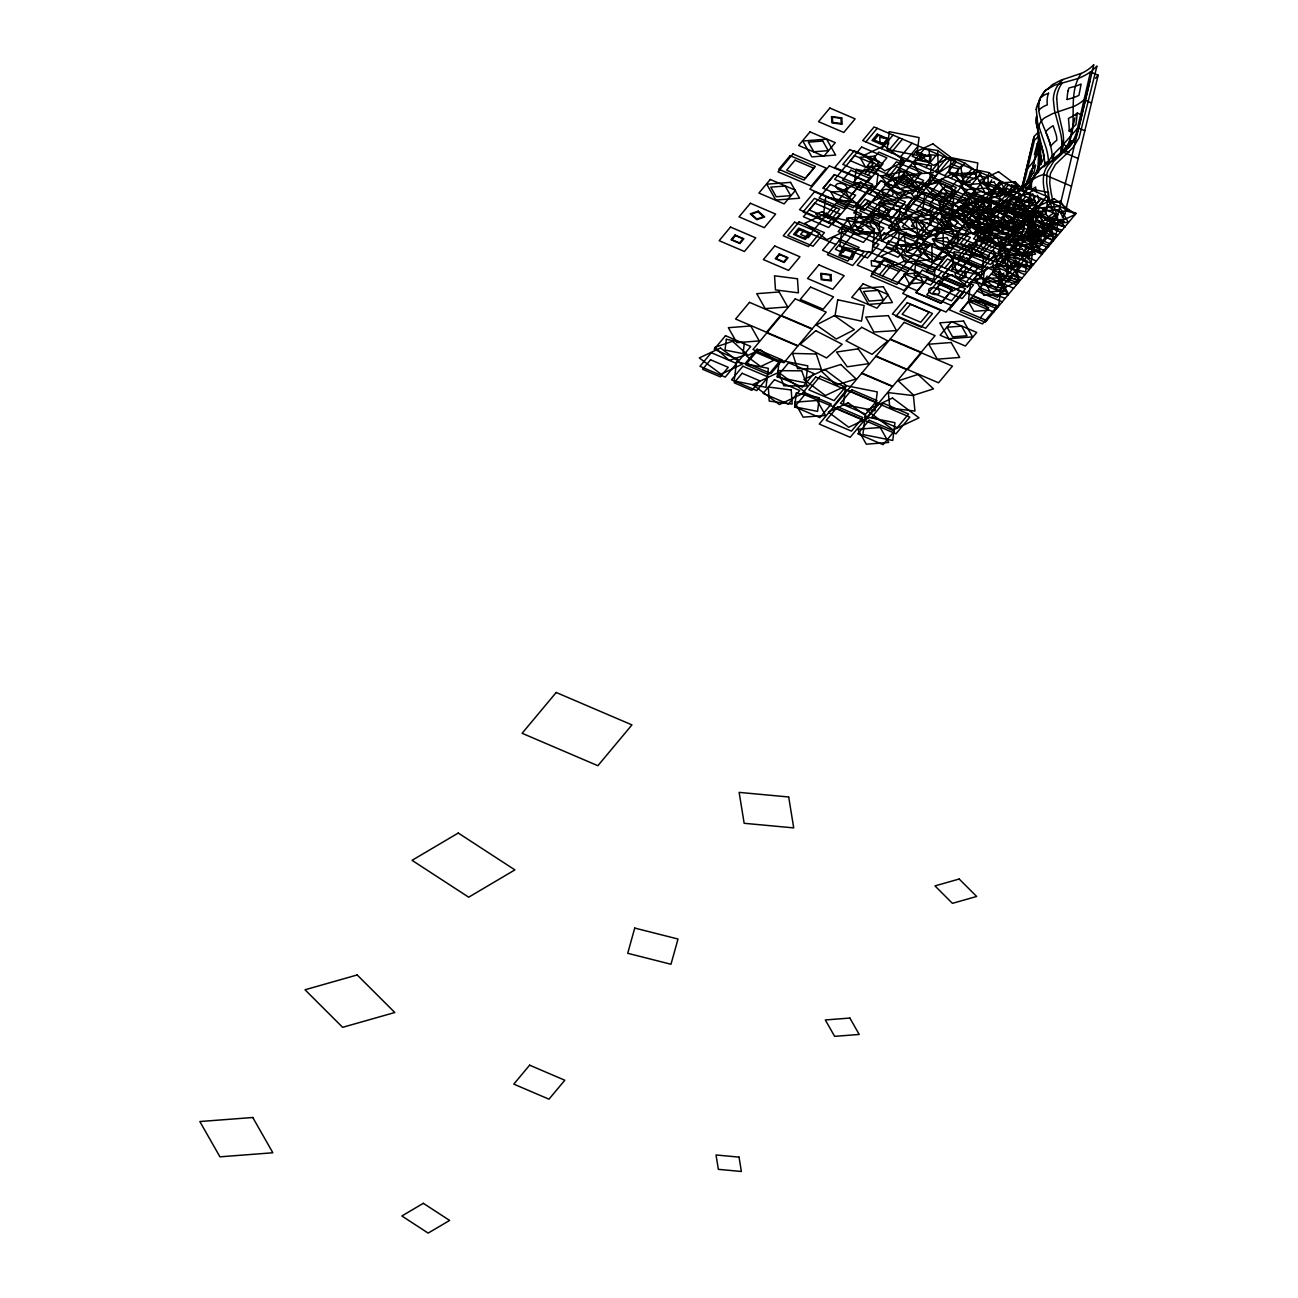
<?xml version="1.0" encoding="UTF-8"?>
<svg xmlns="http://www.w3.org/2000/svg" width="1298" height="1298" viewBox="0 0 1298 1298"><rect width="100%" height="100%" fill="white"/><g stroke="black" fill="none" stroke-linecap="round" stroke-linejoin="round"><path stroke-width="1.5" d="M1027.773 230.947L1027.756 233.234L1027.773 230.379M1057.74 156.279A63.667 49.519 39.9 0 0 1069.357 141.79A78.448 61.022 39.9 0 0 1072.992 122.693C1073.641 106.095 1071.223 87.923 1081.185 73.353L1060.904 80.216L1052.743 84.435A35.289 20.703 13.5 0 0 1049.514 87.501A44.31 34.462 39.9 0 0 1042.894 93.472C1031.066 110.427 1047.064 128.973 1050.65 146.155A89.562 52.52 13.5 0 1 1056.88 140.168L1056.54 136.371A86.203 67.058 39.9 0 0 1055.404 132.445L1053.132 125.744A53.396 31.314 13.5 0 0 1045.669 131.779L1048.346 138.643A93.407 72.672 39.9 0 1 1049.676 142.666M1039.341 140.719A105.625 82.163 39.9 0 0 1038.871 149.676L1038.011 166.533M990.763 233.689C987.648 237.648 994.171 245.825 992.256 242.174L980.801 255.722M1032.072 230.427L1031.147 246.669L998.162 286.225L998.73 280.66A64.283 50.005 39.9 0 0 998.616 271.477M990.877 207.047L991.169 196.582M1014.565 241.444L1014.874 230.963M1072.245 132.315L1069.163 131.001L1069.163 127.934A89.221 69.394 39.9 0 0 1069.081 125.598L1068.465 118.443L1072.391 116.398A62.418 36.604 13.5 0 0 1074.858 114.857L1077.324 113.023L1080.488 114.37M1056.75 98.616L1057.594 109.259L1062.591 130.903A58.524 45.527 39.9 0 1 1063.322 144.597A48.497 37.723 39.9 0 1 1062.186 150.243M1014.273 204.159L1014.225 205.409L1017.973 200.557M932.207 179.984L927.113 186.588L927.178 184.933M982.846 242.093L980.152 246.214L980.217 244.543M962.094 206.333L960.406 205.928L987.405 217.009L998.762 203.397L973.516 192.591M979.049 216.149L979.26 215.273M1039.244 139.519L1039.13 164.7M1001.878 282.023L1001.326 287.572L1034.733 247.35A69.914 41.001 13.5 0 0 1035.95 245.208C1040.023 233.316 1044.663 220.352 1056.864 214.413M1015.75 260.265L1015.198 265.814L1016.448 260.622M1032.575 216.863L1032.364 220.222L1032.494 217.967A88.735 52.034 13.5 0 0 1031.959 213.618M1027.951 210.941L1027.902 211.493A141.531 110.103 39.9 0 0 1027.643 219.411L1027.643 221.715M1031.131 230.054L1030.417 237.031M1028 210.39L1027.902 211.493A46.728 27.404 13.5 0 1 1021.591 213.553L1014.809 215.111A48.042 37.366 39.9 0 1 1015.507 206.236L1015.701 205.555M1077.324 113.023L1075.928 124.657L1069.163 131.001M1031.861 220.043L1032.332 215.646A123.342 95.938 39.9 0 1 1032.445 214.559M1036.275 109.486L1037.589 122.645L1045.782 146.771A63.813 49.649 39.9 0 1 1048.476 161.309M911.115 197.393L898.492 198.351L879.152 202.991L1030.661 267.826L1032.397 252.055L1017.535 252.834L1005.415 257.02L1004.847 247.415L984.647 239.351M934.787 207.112L931.201 211.396L929.66 224.603L931.201 224.57M987.843 266.739L984.257 271.022L982.7 284.23L987.21 276.052M1005.415 257.02L1005.885 252.996M1039.86 213.002L1039.487 216.214L1042.894 209.351M1018.979 230.509L993.716 219.703L1005.074 206.106L1030.32 216.912L1018.378 231.206L1016.772 243.424L1014.095 243.164M1033.5 231.596L1032.77 236.009M1029.395 192.461L1029.59 202.845L1030.044 193.905M993.051 217.383L993.716 214.219M1034.003 227.929L1034.733 224.213A127.415 99.119 39.9 0 1 1032.916 218.113L1031.423 212.077M955.555 190.806L952.359 197.393L952.894 194.148M962.402 181.817L963.716 183.797L979.163 175.879L980.055 170.687L988.833 172.569L1000.336 180.99L1006.128 192.575L1018.752 191.617M1006.128 192.575L988.979 194.603L987.94 177.777L988.833 172.569M984.906 232.147L971.991 233.348L965.972 223.434L963.522 209.124L968.47 203.38M1038.822 149.659L1037.994 133.159A66.815 39.167 13.5 0 1 1038.692 126.539M1062.251 217.107L1064.831 214.008L1098.157 75.203L1090.482 71.925L1076.35 133.223A67.22 52.293 39.9 0 1 1067.637 147.907A65.306 50.8 39.9 0 1 1066.745 148.637L1055.55 157.999A110.736 86.139 39.9 0 0 1051.477 161.617C1040.801 170.298 1042.472 185.03 1045.961 196.777M1040.493 211.022L1039.487 216.214L1038.27 206.317L1046.626 196.306L1050.828 202.618L1060.742 201.401L1066.226 211.006L1076.091 213.424L985.247 322.228L959.985 311.423L1050.828 202.618M1036.161 213.829L1029.979 221.244L1028.13 229.811L1036.307 227.134M1029.054 203.364L1029.898 200.103L1028.324 200.622A92.564 54.273 13.5 0 1 1024.122 201.774M1038.789 135.609A76.03 44.586 13.5 0 1 1034.49 140.249L1024.268 182.58A70.546 54.873 39.9 0 1 1021.688 189.135M1068.124 90.746L1068.871 88.004L1074.225 86.577A67.528 39.605 13.5 0 0 1079.044 84.889L1081.12 84.029L1078.963 95.338A64.705 37.934 13.5 0 1 1071.531 98.259L1067.086 99.492M1039.584 140.833L1037.767 148.378L1034.36 154.722L1037.232 143.705A62.921 36.896 13.5 0 0 1038.108 142.342L1039.017 140.719M1077.794 131.536A136.696 106.322 39.9 0 0 1079.725 124.316L1093.776 64.9M998.162 286.225L1000.661 275.809M1021.656 188.372L1034.149 136.306A108.902 63.862 13.5 0 0 1037.816 132.672M1033.906 137.345L1023.862 180.13A128.34 99.832 39.9 0 1 1022.175 186.295M1008.432 268.735L1006.68 276.02L1006.518 271.282M1029.184 182.32L1038.919 141.725L1030.677 176.074M1037.443 173.169L1041.694 155.468M990.196 210.763L992.532 225.122C1009.958 243.261 1049.465 241.542 1057.789 214.819L982.034 182.401C999.525 183.862 1052.483 212.612 1015.539 227.247L1013.219 212.904C944.782 201.709 990.017 253.516 1023.716 255.625L1025.972 246.247M1028.714 234.792L1029.72 230.638M1045.458 165.041L1046.204 161.925M1032.235 245.419L1033.987 238.134M1052.727 160.043L1054.219 153.797M1040.753 235.214L1041.742 231.06M1059.995 155.062L1063.5 140.476M1049.271 225.008L1050.52 219.816M1068.011 146.934L1075.004 117.793M1075.507 115.7L1075.766 114.662M1089.768 81.563L1057.789 214.819L1023.716 255.625M1096.924 66.247L1079.076 137.831L1072.862 147.794L1055.452 164.457L1050.796 172.796A31.671 24.646 39.9 0 0 1050.017 175.895L1049.774 183.781L1051.477 194.911M1033.63 172.731L1026.978 181.59L1026.231 184.576M1029.168 202.845L1029.703 200.784M1015.166 201.871L1014.225 205.409L1019.774 193.207M1015.701 199.843L1016.237 197.831M1011.418 203.251L1005.236 210.649L1002.867 219.005L1001.537 217.431M1010.753 203.088L1005.804 208.848L1002.867 219.005L1007.134 212.401M1025.631 186.62L1025.939 185.598M911.602 193.905L915.755 200.184L919 189.962L923.787 184.235M967.919 258.902L968.811 259.811L972.04 249.589L976.826 243.862M1048.541 93.164L1047.973 94.835A30.828 23.981 39.9 0 0 1047.697 95.857A34.965 27.193 39.9 0 0 1047.308 104.862A34.267 20.087 13.5 0 0 1038.611 110.379M947.199 209.14L941.018 210.99L944.766 200.963L949.714 195.219M1000.093 268.702L994.057 270.617L997.805 260.606L1002.591 254.879M947.962 223.207C956.269 196.469 995.793 194.749 1013.219 212.904M1012.732 194.96L1014.16 195.738M916.274 236.82L918.303 238.199L933.408 230.006L935.047 226.323M927.113 186.588L932.662 174.403M980.152 246.214L984.695 236.414M985.101 235.522L985.928 233.754M1010.298 202.877L1009.081 205.798A34.738 27.031 39.9 0 0 1008.757 206.82M987.259 189.378L991.704 179.887M1030.92 187.383L1031.375 186.441M1014.03 258.091L1018.573 248.648M996.166 208.329L1000.953 198.951M1004.798 239.059L1009.568 229.681M909.184 204.484L904.398 213.797L901.867 212.369M909.72 203.462L910.79 201.385M911.326 200.346L911.845 199.324M992.11 231.498L991.51 232.618L988.816 229.973M1023.359 231.385L1016.772 243.424L1015.653 240.893M934.154 216.442L929.66 224.603L927.275 222.656M935.842 213.391L936.41 212.369M1031.991 245.322L1036.664 233.478A134.457 104.586 39.9 0 1 1031.391 213.975L1030.807 211.428M993.976 191.633L999.671 182.58M1006.096 255.382L1011.888 246.36M983.154 241.639L983.754 240.714M1048.589 88.816L1049.514 87.501M1011.921 277.383L1008.043 282.023L999.914 278.535L1003.841 273.018M1002.705 263.056L1007.946 256.923M1045.296 165.609L1051.964 156.328A139.194 81.612 13.5 0 1 1056.118 151.606L1061.829 145.976M995.858 226.404L991.51 232.618L985.101 218.421L978.189 209.481M997.61 223.921L1002.316 218.08M939.687 171.255L938.47 172.991L935.842 170.492M946.972 249.962L951.531 257.978L957.453 273.424L1028.032 188.34L1046.626 196.306M1027.643 247.285L1025.647 249.897A139.113 81.579 13.5 0 1 1021.948 253.97L1019.547 256.355M1070.882 140.865A64.3 50.022 39.9 0 1 1064.084 150.195L1058.876 156.344A59.027 45.917 39.9 0 0 1065.301 147.712L1070.882 140.865L1075.49 142.845M915.755 200.184L919.341 195.544M919.665 195.106L920.963 193.418L939.574 201.385L941.018 210.99M968.811 259.811L974.019 253.045L992.613 261.012L994.057 270.617M1018.297 200.119L1028.032 188.34M972.997 213.164L966.264 221.796L963.457 220.027M911.585 204.743L904.398 213.797L906.539 213.537M912.088 204.094L916.193 199.146M957.453 273.424L964.625 264.354M965.128 263.705L969.233 258.773M1026.978 181.59L1027.805 179.465A73.564 57.226 39.9 0 0 1029.671 173.948L1030.352 171.368L1035.544 164.943A63.18 49.146 39.9 0 1 1033.695 172.764M823.338 188.145L834.468 174.824M846.004 165.722L834.646 179.319L970.369 237.404L959.011 251.017L933.765 240.211L987.697 175.587M865.863 141.92L877.221 128.324M846.28 165.657L854.652 155.63L873.246 163.597L864.89 173.624M804.014 230.379L800.606 234.451L808.183 237.696L811.591 233.624L798.822 228.075L793.549 234.403L805.279 239.432L810.569 233.105M822.04 220.076L810.682 233.689L835.928 244.495M824.879 216.685L836.236 203.088L861.483 213.894L827.41 254.7L852.672 265.506L864.03 251.893L838.768 241.087M850.417 186.085L839.076 199.681L864.322 210.487L904.073 162.883L878.811 152.077L867.453 165.673L892.716 176.479M853.257 182.677L864.614 169.081L889.876 179.887M881.65 148.67L893.008 135.073M827.897 217.918L836.269 207.891L817.659 199.941L809.303 209.952L850.125 227.491M848.081 198.74L859.211 185.403M828.351 222.785L839.709 209.189L814.446 198.383L803.089 211.98L878.86 244.397L867.502 257.994L842.24 247.188L853.597 233.591M859.584 185.387L848.227 198.983L822.964 188.178L834.322 174.565L910.076 206.999M868.086 175.181L879.444 161.569L854.198 150.763L842.84 164.375L871.25 176.528L859.893 190.125M887.962 151.379L899.319 137.766M891.126 152.726L902.483 139.129M869.368 194.181L880.725 180.584L912.283 194.083L923.641 180.487L898.394 169.681M900.585 156.782L911.942 143.169M869.725 194.148L880.855 180.828L905.598 191.423L894.484 204.743M868.313 200.849L859.957 210.86L878.551 218.827L886.923 208.8M906.913 159.476L918.254 145.879M993.538 271.104L1007.946 295.035L856.437 230.184L924.582 148.572L937.627 150.471L949.828 159.378L956.009 159.346L964.901 163.142L975.074 170.184L980.055 170.687M905.177 176.268L900.39 181.996L890.509 189.378L1042.018 254.23L1033.581 240.308M856.437 230.184L871.25 220.887L873.522 218.161M915.382 174.711L907.026 184.722L888.416 176.771L896.788 166.744L918.059 175.96M894.614 204.987L905.972 191.39M910.223 186.279L921.58 172.683L896.334 161.877L884.976 175.473L919 189.962M925.847 167.588L937.205 153.975M898.768 228.967L896.496 231.693L881.699 240.99L878.827 224.132L881.099 221.406M872.532 241.704L883.889 228.091L858.643 217.285M903.765 204.289L892.407 217.886L867.161 207.08M932.159 170.281L943.516 156.685M924.306 184.43L918.124 191.828L942.867 202.423L949.049 195.025M904.089 209.043L915.447 195.446L1010.136 235.96L998.779 249.573M935.306 171.628L946.664 158.032M938.535 172.391L932.548 179.546L951.158 187.512L952.359 197.393M881.699 240.99L949.828 159.378M889.665 225.106L893.04 227.393L909.217 215.387M937.627 150.471L938.47 172.991L952.018 164.132L956.009 159.346M888.01 243.7L899.368 230.103M913.549 213.099L902.191 226.696L927.453 237.502M944.782 175.684L956.139 162.088M891.483 249.8L902.84 236.204L928.086 247.009M922.7 212.401L911.358 225.998L936.604 236.804M931.218 202.196L942.575 188.583L967.837 199.405M951.093 178.394L962.451 164.781M940.855 253.694L932.191 262.618L931.834 245.273L923.284 244.17L906.945 251.796L904.073 234.938L906.345 232.212M922.359 238.816L918.303 238.199L916.112 221.585L918.108 219.2M967.919 182.71L963.716 183.797L960.909 167.929L964.901 163.142M951.158 187.512L957.129 180.357M879.492 274.559L887.864 264.532L906.458 272.499L898.102 282.51M882.494 275.955L893.851 262.358L868.605 251.552L857.248 265.149L917.215 290.817M929.336 219.849L940.693 206.252M960.569 182.434L971.926 168.837M906.945 251.796L975.074 170.184M891.969 280.011L953.008 206.901L927.745 196.095L916.388 209.692L1036.339 261.028M970.028 186.49L981.385 172.894M930.926 243.602L896.853 284.408L871.607 273.602L882.965 260.006L908.211 270.811M932.191 262.618L1000.336 180.99M941.293 247.318L943.549 249.005L953.446 241.623L958.216 235.895M995.29 197.296L1006.648 183.699M975.788 221.082L986.902 207.745M1095.561 78.302L1098.157 75.203M938.454 269.724L947.41 259L967.318 267.518L958.362 278.243M969.46 232.585L960.504 243.31L980.412 251.828L989.368 241.103M941.975 271.412L930.634 285.008L905.371 274.202M944.814 268.021L956.172 254.408M973.208 234.013L984.565 220.4L959.319 209.595M1001.602 200.006L1012.959 186.393M984.89 225.154L973.532 238.767L1001.942 250.92L990.585 264.516L965.323 253.71L976.68 240.114M1004.749 201.352L1016.107 187.756M1000.644 206.69L989.514 220.027L1014.257 230.622M948.303 274.121L936.945 287.718L962.191 298.524L973.549 284.927L885.171 247.107L873.814 260.703L899.06 271.509M951.142 270.714L962.483 257.118M979.519 236.707L990.877 223.11L1016.139 233.916L1004.782 247.512M1007.913 202.699L1019.271 189.102M1008.189 202.634L1016.561 192.623M971.164 251.455L977.345 244.056M1063.825 149.935L1066.096 147.226M1017.324 206.544L1025.696 196.533M1000.531 231.661L1011.661 218.34M960.926 279.524L972.283 265.912M1000.661 231.904L1012.018 218.307L986.772 207.502M1020.536 208.102L1031.894 194.505M1030.012 212.158L1041.369 198.562M976.388 281.52L987.746 267.923M1033.159 213.505L1044.517 199.908M1002.105 254.635L995.923 262.05L955.539 244.916M1036.648 214.073L1031.878 219.8L1028.13 229.811L1027.335 220.482L1007.426 211.963M961.737 309.751L970.109 299.724L988.703 307.691L980.347 317.702M1015.782 272.742L1022.24 265.019L1014.127 261.547A65.046 50.606 39.9 0 0 1014.127 260.006M1027.399 258.837L1035.139 249.557M1040.298 243.375L1045.474 237.193M1057.075 223.288L1050.634 231.012L1043.56 227.994M1006.437 269.789L1015.474 260.249M1005.804 208.848L987.048 200.687L988.021 201.628L986.512 201.531L991.996 194.927M997.984 206.869L1000.872 203.948M1031.229 183.115L1025.534 189.102L1029.979 187.577M1031.115 180.795L1021.753 189.411M1000.028 194.1L1007.783 185.89M1068.952 147.274L1053.716 161.423L1047.632 171.45A31.671 24.646 39.9 0 0 1046.869 174.549L1046.626 182.434L1048.33 193.564A134.116 104.327 39.9 0 0 1053.554 213.083M998.048 252.088L1005.869 243.894M942.591 251.926L943.468 251.033M1062.348 145.49L1078.038 127.821L1084.82 130.725M1019.563 189.865L1018.346 191.082A61.428 36.02 13.5 0 0 1016.902 192.769M1028.016 182.126L1034.49 176.398M1019.141 191.747L1020.001 190.952M1000.352 204.435L1004.944 200.655M1045.831 90.179L1054.641 85.214L1077.518 78.659A74.164 43.483 13.5 0 0 1090.417 71.877M1016.431 192.883L1019.157 190.611L1016.269 192.883M987.048 200.687L977.621 208.199L959.968 185.679M1016.772 270.179L1019.303 281.423L867.794 216.588L882.186 205.522L885.496 204.386M1000.661 210.276L1010.282 203.007M995.469 235.003L1005.074 227.75M1056.848 157.074L1053.879 159.248M1019.547 189.67L1015.507 192.526M1005.512 196.939L1015.442 189.849M990.439 248.113L1000.417 241.055M1021.299 246.782L1019.757 247.853L1019.595 244.722A74.96 58.313 39.9 0 0 1019.482 243.521M1047.616 163.467C1037.897 168.983 1028.454 179.189 1032.251 191.26M1051.818 160.66L1048.67 162.769M1001.066 188.924L1000.287 189.021M979.617 216.506L980.931 216.474M991.494 193.11L988.979 194.603L981.823 191.487L967.237 194.392M1050.828 229.373L1053.376 240.617L901.867 175.782L904.446 174.354M958.362 233.51L954.906 235.409L951.986 232.926M1025.923 221.439C1029.379 223.759 1020.634 221.731 1027.643 220.563A27.485 16.111 13.5 0 0 1032.299 215.63A37.366 21.904 13.5 0 0 1032.543 215.29M1010.363 200.103L1022.451 194.44M937.983 155.728L929.417 154.608L913.224 162.185L919.016 173.754L933.457 172.65M983.478 243.537L995.598 237.907M1073.186 106.663L1052.905 113.526L1044.744 117.761A35.289 20.703 13.5 0 0 1041.515 120.811A43.483 25.506 13.5 0 0 1038.757 126.555M1012.911 194.797L1013.787 194.797M1006.599 227.702L1017.957 224.213M882.186 205.522L887.589 210.39L894.225 208.134M1004.263 212.888L1017.794 208.426M987.94 229.584L1001.488 225.122M1014.306 203.526L1028.438 199.632M977.524 238.361L991.672 234.484M890.509 189.378L892.862 188.778M969.119 182.401L970.32 182.077M1020.861 195.722L1027.659 193.937A62.531 36.669 13.5 0 0 1030.028 193.175M1000.109 187.95L1000.547 187.95M979.86 215.29L980.25 215.273M985.799 206.642L977.621 208.199L974.895 203.624M985.101 218.421L998.324 216.182M1017.308 207.161L1033.078 205.246M972.916 232.764L988.687 230.866M971.991 233.348L954.906 235.409L940.45 211.558M901.867 175.782L919.016 173.754M952.018 248.129L943.549 249.005L943.094 233.007L933.408 230.006M1027.578 230.606L1031.634 237.096L1037.053 236.561M965.972 223.434L971.504 222.915M913.549 164.132L918.952 163.726M1000.661 182.953L1015.085 181.85L1025.582 191.796M1049.92 202.212L1060.742 201.401M1062.608 211.282L1066.226 211.006M951.531 257.978L964.154 257.004M991.721 267.891L995.323 267.615M997.189 277.512L1000.807 277.237M944.052 218.096L956.934 217.204M1019.173 210.811L1036.08 211.185M969.93 226.858L986.837 227.215M879.152 202.991L883.386 203.105M867.794 216.588L870.374 216.669M894.76 227.442L893.04 227.393L887.589 210.39M992.532 225.122L1015.539 227.247M968.957 220.887L986.253 223.743M1019.741 214.3L1037.037 217.188M979.163 175.879L987.94 177.777M1047.616 216.377L1064.311 221.715M941.423 216.295L958.119 221.65M970.385 215.16L987.015 220.628M1018.962 217.35L1035.528 222.98M1045.571 220.108L1061.878 226.16M943.873 211.866L960.179 217.902M1091.488 102.964L1084.057 99.784A70.79 41.504 13.5 0 1 1073.251 106.728M1063.273 144.581L1066.94 146.155M1064.084 150.211L1069.146 152.369M1078.151 158.486L1062.997 151.996A63.537 37.253 13.5 0 0 1053.019 160.011M1037.232 143.705L1040.428 145.068M1043.722 174.37L1071.483 186.247M1076.091 213.424L874.073 126.961L862.716 140.573L1064.733 227.02L1062.527 223.548M952.018 164.132L960.909 167.929M1064.831 214.008L1048.865 207.193A126.003 98.015 39.9 0 1 1048.054 204.581M1018.135 198.075L1039.341 207.161M910.385 165.576L935.631 176.382M1036.648 219.605L1061.894 230.411M965.777 191.601L991.023 202.407L948.449 253.402L923.186 242.596M1035.22 221.309L1060.466 232.115M1005.236 210.649L1029.979 221.244M932.791 180.016L952.229 188.34M1030.969 226.42L1056.215 237.226M1029.72 228.318L1048.33 236.268M899.027 179.189L924.273 189.995M955.847 203.494L930.585 192.688L941.942 179.092L967.188 189.897L954.419 205.198L979.665 216.003M1025.29 233.218L1050.536 244.024M998.47 222.688L1018.378 231.206M1023.862 234.922L1049.125 245.728M896.188 182.58L921.434 193.386M1022.451 236.609L1047.697 247.415M1019.611 240.016L1044.858 250.822M1029.2 244.916L1034.62 247.237M912.608 203.445L931.201 211.396M1008.254 253.613L1033.5 264.419M934.544 229L959.806 239.806M1003.987 258.724L1029.249 269.53M907.221 217.788L916.112 221.585M953.446 241.623L972.04 249.589M997.805 260.606L1008.968 265.392M999.736 263.818L1024.982 274.624M870.634 213.18L895.88 224.002M996.896 267.226L1022.143 278.032M992.629 272.32L1017.892 283.126M871.25 220.887L878.827 224.132M896.496 231.693L904.073 234.938M984.257 271.022L947.021 255.106L932.824 272.109L907.578 261.304M991.218 274.024L1016.464 284.83M918.935 247.707L944.181 258.513M988.378 277.415L1013.624 288.221M923.835 252.234L942.445 260.2L934.073 270.211L915.463 262.261M979.86 287.621L1005.106 298.426M977.021 291.028L1002.267 301.834M903.327 266.414L928.573 277.22L915.804 292.521L941.05 303.326L952.408 289.714L927.145 278.908M972.77 296.122L998.016 306.928M971.342 297.826L996.604 308.632M968.503 301.233L993.765 312.039M961.412 309.719L986.658 320.541M966.069 201.093L947.313 192.931L938.665 203.007L957.421 211.168L970.515 195.949L989.271 204.094L980.607 214.17L961.85 206.009M944.766 200.963L963.522 209.124M1043.04 223.386L1058.487 230.525M947.264 207.485L962.694 214.624M896.772 209.546L898.687 210.601M899.319 210.957L901.218 212.028M974.684 210.146L989.076 218.226M1016.772 219.751L1031.05 227.896M1039.747 226.193L1053.879 234.451M951.856 203.575L966.004 211.817M961.591 218.859L962.516 219.443M1014.501 278.291L1015.458 278.924M1016.902 279.865L1019.303 281.423M914.246 235.441L915.593 236.366M1049.741 238.134L1050.65 238.751M1051.558 239.367L1053.376 240.617M1035.788 228.513L1048.135 237.794M957.6 200.217L969.947 209.497M1032.835 246.734L1033.76 247.48M1038.351 251.228L1042.018 254.23M1013.3 221.455L1024.073 231.352M981.677 206.658L992.451 216.555M1031.164 230.184L1041.126 240.325M964.609 197.685L974.571 207.826M966.669 257.604L967.74 258.708M1054.219 214.916L1064.733 227.02M1025.972 231.206L1033.094 241.899M972.64 196.128L979.779 206.82M1029.557 266.09L1030.661 267.826M1031.634 237.096L1032.932 239.238M1015.085 181.85L1016.918 185.062M893.933 190.335L898.492 198.351M1014.16 246.296L1017.535 252.834M1042.716 222.218L1040.233 216.798M1000.239 245.744L995.517 233.364M1005.35 247.318L1003.532 242.499A52.488 30.779 13.5 0 0 1000.044 245.922M999.606 254.083L999.849 254.765A84.532 65.744 39.9 0 1 1001.18 258.773M1020.455 231.466L1024.154 242.32M981.596 195.69L985.296 206.544M994.414 251.325L997.789 261.969M993.505 250.936L997.578 265.311M1032.835 205.765L1032.591 204.889M1032.462 204.451L1031.293 200.103A75.592 58.799 39.9 0 1 1029.947 193.824A31.833 18.659 13.5 0 1 1035.561 186.977A75.479 58.702 39.9 0 0 1036.761 192.639M1001.618 260.298L1002.251 262.861M1037.443 195.219L1038.984 200.703A41.358 24.256 13.5 0 0 1034.328 205.636M1010.169 229.227L1008.238 220.368M1006.242 226.42L1004.814 218.908M1037.686 129.622L1036.94 126.458A110.833 64.997 13.5 0 1 1036.372 123.278L1036.307 119.87A37.707 29.335 39.9 0 1 1036.583 116.528M1032.786 193.791L1035.366 203.056A162.282 126.247 39.9 0 0 1036.21 205.782M1038.14 131.536L1038.578 133.451A60.032 46.696 39.9 0 1 1038.66 131.763M1014.598 244.916L1014.874 246.166M1040.509 154.949A65.03 50.573 39.9 0 1 1040.85 161.974L1040.558 164.911L1044.209 157.236L1036.372 123.342A40.384 31.412 39.9 0 1 1036.664 115.96M1044.079 156.425L1043.624 153.927A86.495 67.285 39.9 0 0 1042.748 150.114L1040.931 143.575L1040.542 154.949M991.396 241.996L990.293 233.478M1031.796 219.93L1030.904 212.061A82.877 64.462 39.9 0 1 1030.807 210.876M929.076 149.351L929.417 154.608M922.927 238.913L923.284 244.17M1029.411 189.2L1030.044 184.446A29.4 17.231 13.5 0 1 1032.007 180.893M1056.718 214.43A134.116 104.327 39.9 0 1 1051.591 194.927M1001.975 279.768A64.283 50.005 39.9 0 1 1001.829 282.007M1096.794 66.198A74.554 43.71 13.5 0 1 1092.056 70.303M1027.886 168.059A111.871 65.598 13.5 0 0 1034.636 159.411A87.696 51.417 13.5 0 0 1038.968 149.692M1038.108 166.566A44.862 34.9 39.9 0 1 1032.867 177.712A62.288 48.448 39.9 0 1 1030.093 181.12L1021.007 189.102A60.649 47.182 39.9 0 0 1030.855 176.187M1021.932 188.924A117.712 69.021 13.5 0 1 1027.935 182.093M1000.774 203.883A49.989 29.319 13.5 0 1 1006.469 200.492M997.87 207.193A37.285 21.871 13.5 0 1 999.995 204.305M991.704 217.399A26.641 20.719 39.9 0 1 992.143 216.247M991.996 216.247A5.646 3.31 13.5 0 1 999.135 221.244A5.646 3.31 13.5 0 1 990.017 221.633A5.646 3.31 13.5 0 1 991.996 216.247A29.886 17.523 13.5 0 1 993.587 213.424M1004.863 209.741A40.481 31.493 39.9 0 1 1008.416 201.709M996.361 234.143A46.436 27.226 13.5 0 0 995.874 234.662A43.272 25.376 13.5 0 0 992.483 243.294M999.736 272.32A66.003 51.336 39.9 0 1 999.866 278.535M1036.096 109.405A36.247 28.199 39.9 0 1 1040.315 99.621M1048.395 161.293A48.172 37.48 39.9 0 1 1048.427 162.834M1043.949 156.409A46.566 36.23 39.9 0 1 1044.614 165.836M1029.574 200.719A99.686 77.539 39.9 0 1 1029.898 199.714M1023.262 245.338A69.119 40.53 13.5 0 1 1021.25 246.766M1014.971 246.182A64.316 50.022 39.9 0 1 1015.75 252.25M1038.838 110.46A31.136 24.224 39.9 0 1 1038.903 101.325M1038.968 101.358A28.167 21.904 39.9 0 1 1039.844 98.664M1039.633 98.567A32.921 19.308 13.5 0 1 1048.622 93.245M1056.588 98.567A44.749 34.803 39.9 0 1 1062.267 82.942M1042.294 96.604A36.879 21.628 13.5 0 1 1045.669 90.114M1049.628 142.683A62.937 48.951 39.9 0 1 1052.37 159.897M1062.299 150.292A55.133 42.883 39.9 0 1 1060.336 155.192M1034.49 224.148A63.845 37.431 13.5 0 1 1039.244 214.608M1044.533 209.546A63.845 37.431 13.5 0 1 1048.508 206.934M1032.819 236.025A82.001 48.075 13.5 0 1 1030.012 243.521M1067.118 99.508A61.72 48.01 39.9 0 1 1068.092 90.746M1033.63 176.999A64.381 50.087 39.9 0 1 1038.871 171.807M1033.646 177.031A32.401 18.999 13.5 0 1 1039.374 170.249A66.49 51.725 39.9 0 1 1046.058 163.954L1048.622 161.958A43.483 25.489 13.5 0 0 1043.884 166.858M1031.78 180.779A36.717 21.531 13.5 0 1 1043.835 174.5M1042.635 222.185A86.658 50.817 13.5 0 1 1053.765 213.115M1036.794 233.51A104.651 61.363 13.5 0 1 1042.521 222.136M1026.085 247.464A108.772 84.613 39.9 0 1 1023.651 255.592M1022.061 186.231A67.918 52.829 39.9 0 1 1021.429 188.259M1063.078 79.486A47.912 37.269 39.9 0 0 1054.95 90.795L1054.641 91.85A37.204 28.929 39.9 0 0 1053.343 99.475L1054.463 110.233L1060.401 132.266A55.392 43.094 39.9 0 1 1060.904 151.996A55.522 43.191 39.9 0 1 1059.914 155.03M1093.662 64.851A75.641 44.359 13.5 0 1 1081.315 73.467M1077.681 131.487A68.129 52.991 39.9 0 1 1069.114 147.404M1039.406 164.814A48.561 37.772 39.9 0 1 1030.953 180.649M1004.181 256.566A68.891 53.591 39.9 0 1 1005.966 265.311M947.962 220.903L949.682 221.277L947.978 220.838M952.521 212.758L954.241 213.132L952.537 212.677M971.942 201.839L973.662 202.212L971.959 201.758M976.907 224.489L978.627 224.862L976.923 224.408M981.677 233.981L983.397 234.354L981.677 233.981M984.906 183.326L986.626 183.699L984.922 183.245M1001.001 204.776L1003.273 205.262L1001.001 204.776M1002.462 232.796L1004.733 233.299L1002.462 232.748M1004.571 249.33L1006.291 249.703L1004.587 249.248M1017.664 236.528L1019.384 236.885L1017.681 236.447M1019.141 254.343L1020.861 254.716L1019.141 254.311M1022.581 203.689L1024.3 204.062L1022.597 203.624M1027.367 213.213L1029.087 213.586L1027.383 213.148M1032.072 235.847L1033.792 236.22L1032.088 235.765M1043.641 231.644L1045.361 232.018L1043.657 231.612M1051.494 224.927L1053.213 225.3L1051.494 224.895M1056.053 216.766L1057.773 217.139L1056.053 216.734M726.345 339.297L725.014 350.054L743.04 353.656L744.371 342.899L726.345 339.297M736.534 361.996L734.181 380.979L765.998 387.323L768.335 368.34L736.534 361.996M779.303 360.163L777.194 377.183L805.701 382.861L807.81 365.841L779.303 360.163M796.307 393.099L794.603 406.809L819.914 417.631L831.272 404.035L806.009 393.229L794.652 406.826L817.578 411.385L819.281 397.675L796.307 393.099M825.739 197.02L823.419 215.695L854.733 221.942L857.037 203.251L825.739 197.02M842.175 227.247L839.806 246.409L871.915 252.802L874.268 233.656L842.175 227.247M856.128 169.308L854.522 182.401L876.442 186.766L878.065 173.672L856.128 169.308M845.744 385.62L843.424 404.441L874.949 410.72L877.286 391.899L845.744 385.62M879.866 202.326L878.357 214.576L898.897 218.681L900.406 206.414L879.866 202.326M889.341 131.682L887.167 149.4L916.859 155.322L919.049 137.588L889.341 131.682M865.101 416.707L862.91 434.522L892.748 440.46L894.939 422.661L865.101 416.707M900.828 159.8L898.589 177.988L929.092 184.073L931.331 165.868L900.828 159.8M899.238 233.413L897.843 244.657L916.68 248.421L918.075 237.177L899.238 233.413M915.674 263.656L914.23 275.371L933.862 279.281L935.306 267.566L915.674 263.656M924.939 192.915L922.813 210.098L951.612 215.841L953.738 198.659L924.939 192.915M937.302 227.036L935.728 239.773L957.08 244.04L958.654 231.287L937.302 227.036M951.337 157.691L949.39 173.478L975.836 178.751L977.8 162.964L951.337 157.691M954.322 251.731L952.148 269.238L981.483 275.079L983.641 257.572L954.322 251.731M970.077 194.943L968.486 207.875L990.147 212.191L991.737 199.259L970.077 194.943M970.758 281.958L968.535 299.935L998.665 305.939L1000.872 287.961L970.758 281.958M980.006 217.577L977.394 238.848L1013.04 245.955L1015.669 224.684L980.006 217.577M1011.629 185.16L1008.903 207.193L1045.847 214.559L1048.573 192.51L1011.629 185.16M1008.449 257.036L1007.086 268.118L1025.647 271.817L1027.01 260.736L1008.449 257.036M1029.411 214.511L1027.318 231.531L1055.842 237.209L1057.935 220.189L1029.411 214.511M837.745 299.789L835.085 315.43L861.483 321.141L864.16 305.501L837.745 299.789M920.314 153.991L919.227 160.384L930.001 162.704L931.104 156.328L920.314 153.991M921.239 154.689L920.347 159.897L929.125 161.796L930.017 156.587L921.239 154.689M949.649 166.858L948.757 172.05L957.535 173.948L958.427 168.756L949.649 166.858M634.738 928.07L627.713 953.3L670.985 964.252L678.01 939.022L634.738 928.07M984.744 200.914L977.735 226.144L1020.991 237.096L1028.016 211.866L984.744 200.914M842.321 248.032L839.011 255.446L852.04 259.47L855.35 252.055L842.321 248.032M842.986 249.313L840.52 254.83L850.206 257.815L852.672 252.315L842.986 249.313M888.432 241.071L885.966 246.588L895.652 249.573L898.119 244.056L888.432 241.071M815.679 377.037L802.164 393.667L832.959 406.631L846.458 390L815.679 377.037M730.514 227.069L719.157 240.682L744.419 251.488L755.761 237.875L730.514 227.069M750.39 203.267L739.033 216.863L764.279 227.685L775.636 214.073L750.39 203.267M770.266 179.465L758.908 193.061L784.154 203.867L795.512 190.271L770.266 179.465M790.125 155.663L778.784 169.259L804.03 180.065L815.387 166.469L790.125 155.663M810.001 131.861L798.643 145.457L823.906 156.263L835.263 142.666L810.001 131.861M829.876 108.058L818.519 121.655L843.781 132.461L855.122 118.864L829.876 108.058M792.948 153.943L778.005 171.855L811.25 186.085L826.209 168.172L792.948 153.943M795.041 160.189L786.669 170.216L805.279 178.167L813.635 168.156L795.041 160.189M735.025 235.003L731.05 239.773L739.892 243.553L743.868 238.783L735.025 235.003M735.382 235.619L731.975 239.692L739.552 242.937L742.959 238.864L735.382 235.619M829.357 165.852L809.887 189.167L853.192 207.712L872.662 184.381L829.357 165.852M814.511 191.796L799.552 209.708L832.813 223.954L847.772 206.025L814.511 191.796M849.736 149.611L834.776 167.523L868.038 181.752L882.997 163.84L849.736 149.611M774.711 245.987L763.354 259.584L788.6 270.39L799.957 256.793L774.711 245.987M794.571 222.185L783.229 235.782L808.476 246.588L819.833 232.991L794.571 222.185M799.162 221.828L787.805 235.441L813.051 246.247L824.408 232.634L799.162 221.828M814.771 203.121L803.413 216.734L828.659 227.539L840.017 213.927L814.771 203.121M830.379 184.43L819.022 198.026L844.284 208.832L855.642 195.235L830.379 184.43M861.612 147.015L850.255 160.627L875.501 171.433L886.859 157.821L861.612 147.015M877.27 134.132L871.98 140.444L883.727 145.473L889 139.146L877.27 134.132M779.222 253.921L775.247 258.675L784.089 262.456L788.064 257.702L779.222 253.921M799.406 229.714L795.398 234.5L804.289 238.297L808.281 233.51L799.406 229.714M878.259 135.252L874.268 140.038L883.143 143.835L887.134 139.048L878.259 135.252M779.563 254.522L776.155 258.61L783.732 261.855L787.14 257.767L779.563 254.522M850.904 170.249L842.532 180.276L861.142 188.226L869.498 178.215L850.904 170.249M749.498 302.353L735.593 319.016L766.518 332.256L780.439 315.592L749.498 302.353M711.32 352.699L699.963 366.312L725.209 377.118L736.566 363.505L711.32 352.699M725.517 335.695L714.16 349.308L739.406 360.114L750.763 346.501L725.517 335.695M710.558 359.773L702.607 369.281L720.293 376.858L728.243 367.334L710.558 359.773M833.884 236.69L822.526 250.287L847.772 261.093L859.13 247.496L833.884 236.69M849.492 217.983L838.135 231.596L863.381 242.402L874.738 228.789L849.492 217.983M865.101 199.292L853.743 212.888L879.006 223.694L890.363 210.098L865.101 199.292M818.892 264.889L807.534 278.502L832.797 289.308L844.154 275.695L818.892 264.889M854.311 225.511L850.32 230.298L859.195 234.111L863.202 229.324L854.311 225.511M916.128 151.46L912.137 156.247L921.028 160.043L925.02 155.257L916.128 151.46M838.735 245.225L835.328 249.313L842.905 252.558L846.312 248.47L838.735 245.225M766.875 332.856L752.954 349.519L783.895 362.759L797.799 346.095L766.875 332.856M781.055 315.852L767.15 332.515L798.092 345.755L811.996 329.092L781.055 315.852M795.252 298.864L781.347 315.511L812.288 328.751L826.193 312.088L795.252 298.864M742.878 366.214L731.52 379.811L756.783 390.617L768.14 377.02L742.878 366.214M757.075 349.211L745.717 362.807L770.98 373.613L782.321 360.017L757.075 349.211M755.988 352.423L745.685 364.754L768.594 374.57L778.897 362.223L755.988 352.423M810.552 287.053L800.249 299.4L823.159 309.2L833.462 296.853L810.552 287.053M742.131 373.272L734.181 382.796L751.85 390.357L759.801 380.833L742.131 373.272M884.214 232.845L872.856 246.442L898.102 257.247L909.46 243.651L884.214 232.845M899.822 214.138L888.465 227.75L913.727 238.556L925.085 224.943L899.822 214.138M931.055 176.739L919.698 190.335L944.944 201.141L956.302 187.545L931.055 176.739M774.452 379.714L763.094 393.326L788.34 404.132L799.698 390.52L774.452 379.714M788.649 362.726L777.291 376.323L802.537 387.129L813.895 373.532L788.649 362.726M863.089 283.808L851.731 297.404L876.977 308.21L888.335 294.614L863.089 283.808M885.788 258.286L870.828 276.198L904.089 290.428L919.049 272.515L885.788 258.286M556.177 692.483L522.12 733.289L597.875 765.706L631.948 724.901L556.177 692.483M820.206 376.225L808.849 389.822L834.095 400.628L845.452 387.031L820.206 376.225M922.18 270.195L902.71 293.51L946.015 312.055L965.485 288.724L922.18 270.195M981.807 198.772L962.321 222.104L1005.642 240.633L1025.388 217.285L981.807 198.772M942.413 251.763L926.155 271.25L962.321 286.712L978.578 267.242L942.413 251.763M965.501 224.116L949.244 243.586L985.409 259.065L1001.667 239.578L965.501 224.116M907.334 296.139L892.375 314.051L925.636 328.28L940.596 310.368L907.334 296.139M1002.186 182.531L987.226 200.444L1020.488 214.689L1035.431 196.777L1002.186 182.531M907.286 302.71L895.928 316.323L921.174 327.128L932.532 313.532L907.286 302.71M927.291 279.151L916.161 292.488L940.904 303.083L952.034 289.746L927.291 279.151M993.197 202.001L977.362 220.952L1012.554 236.009L1028.373 217.058L993.197 202.001M910.498 304.284L902.126 314.294L920.736 322.261L929.092 312.234L910.498 304.284M1007.086 188.567L998.73 198.594L1026.799 210.601L1035.171 200.573L1007.086 188.567M938.048 281.26L926.691 294.873L951.937 305.679L963.294 292.066L938.048 281.26M953.657 262.569L942.299 276.166L967.545 286.972L978.903 273.375L953.657 262.569M969.265 243.862L957.908 257.458L983.17 268.264L994.528 254.668L969.265 243.862M1000.498 206.447L989.141 220.06L1014.403 230.866L1025.745 217.253L1000.498 206.447M833.17 407.394L819.265 424.057L850.19 437.296L864.111 420.633L833.17 407.394M847.367 390.39L833.462 407.053L864.387 420.292L878.308 403.629L847.367 390.39M861.564 373.386L847.659 390.049L878.584 403.289L892.505 386.626L861.564 373.386M875.761 356.382L861.856 373.045L892.781 386.285L906.685 369.622L875.761 356.382M889.957 339.378L876.036 356.041L906.978 369.281L920.882 352.618L889.957 339.378M904.154 322.375L890.233 339.038L921.174 352.277L935.079 335.614L904.154 322.375M953.803 262.813L942.673 276.133L967.416 286.728L978.546 273.391L953.803 262.813M969.655 247.74L960.698 258.464L980.607 266.982L989.563 256.258L969.655 247.74M987.437 226.436L978.481 237.161L998.405 245.679L1007.345 234.954L987.437 226.436M837.583 406.745L826.226 420.341L851.472 431.147L862.829 417.55L837.583 406.745M851.764 389.741L840.423 403.337L865.669 414.143L877.026 400.547L851.764 389.741M941.261 282.818L932.889 292.845L951.483 300.812L959.855 290.784L941.261 282.818M964.122 291.807L949.163 309.719L982.424 323.948L997.367 306.036L964.122 291.807M1023.733 220.4L1008.773 238.313L1042.034 252.542L1056.994 234.63L1023.733 220.4M878.941 403.889L865.02 420.552L895.961 433.792L909.866 417.129L878.941 403.889M921.515 352.894L907.61 369.557L938.535 382.796L952.456 366.133L921.515 352.894M869.141 420.244L857.783 433.84L883.046 444.646L894.387 431.05L869.141 420.244M883.338 403.24L871.98 416.836L897.226 427.659L908.584 414.046L883.338 403.24M951.466 321.628L940.109 335.225L965.371 346.031L976.729 332.434L951.466 321.628M987.129 279.313L978.773 289.34L997.367 297.307L1005.739 287.28L987.129 279.313M1033.971 223.207L1021.348 238.329L1039.958 246.296L1052.581 231.174L1033.971 223.207M529.633 1065.171L513.797 1084.122L548.989 1099.179L564.808 1080.228L529.633 1065.171M871.85 187.318L856.339 205.376L889.957 220.011L905.485 201.953L871.85 187.318M877.578 195.317L868.93 205.392L887.67 213.553L896.334 203.478L877.578 195.317M914.506 197.28L905.842 207.339L924.598 215.5L933.262 205.441L914.506 197.28M945.025 186.474L929.514 204.532L963.132 219.167L978.66 201.109L945.025 186.474M815.728 330.698L800.103 344.359L826.55 357.94L842.175 344.278L815.728 330.698M861.726 327.307L845.988 340.741L872.061 354.338L887.816 340.903L861.726 327.307M997.659 186.928L951.45 214.235L1008.075 251.082L1054.301 223.775L997.659 186.928M1000.45 204.111L978.984 216.798L1005.285 233.9L1026.75 221.228L1000.45 204.111M458.259 833.04L412.05 860.331L468.675 897.194L514.9 869.887L458.259 833.04M423.326 1203.311L401.861 1215.983L428.162 1233.1L449.627 1220.428L423.326 1203.311M834.403 315.609L816.328 324.938L836.269 339.021L854.344 329.692L834.403 315.609M884.181 145.798L863.916 155.338L884.749 170.882L905.014 161.341L884.181 145.798M932.856 143.835L915.415 152.044L933.343 165.414L950.785 157.204L932.856 143.835M860.736 181.947L840.666 191.39L861.304 206.771L881.358 197.328L860.736 181.947M900.812 176.382L884.425 184.105L901.266 196.663L917.654 188.956L900.812 176.382M826.258 213.213L804.857 223.272L826.842 239.676L848.243 229.616L826.258 213.213M951.84 174.273L926.772 186.068L952.537 205.295L977.605 193.499L951.84 174.273M879.33 213.099L860.46 221.974L879.866 236.447L898.735 227.572L879.33 213.099M998.535 171.742L978.984 180.941L999.087 195.933L1018.638 186.734L998.535 171.742M923.884 208.475L899.011 220.189L924.582 239.254L949.438 227.556L923.884 208.475M966.442 211.59L952.002 218.372L966.832 229.454L981.272 222.656L966.442 211.59M894.095 250.043L881.423 255.998L894.452 265.717L907.124 259.762L894.095 250.043M1009.893 200.006L993.7 207.631L1010.347 220.06L1026.556 212.434L1009.893 200.006M933.522 243.667L919.292 250.368L933.911 261.287L948.14 254.586L933.522 243.667M720.471 347.961L699.281 357.94L721.071 374.181L742.245 364.219L720.471 347.961M1054.219 198.772L1033.776 208.394L1054.787 224.067L1075.231 214.446L1054.219 198.772M988.427 236.723L969.736 245.517L988.946 259.843L1007.621 251.049L988.427 236.723M760.255 349.584L746.593 356.025L760.644 366.49L774.306 360.065L760.255 349.584M1024.236 236.268L1009.227 243.326L1024.657 254.846L1039.666 247.772L1024.236 236.268M951.905 274.722L938.649 280.952L952.278 291.109L965.517 284.879L951.905 274.722M998.097 263.64L976.518 273.797L998.697 290.33L1020.26 280.19L998.097 263.64M778.67 372.38L752.678 384.614L779.384 404.538L805.377 392.304L778.67 372.38M824.83 369.557L803.835 379.438L825.414 395.549L846.41 385.668L824.83 369.557M848.162 402.737L828.351 412.066L848.714 427.253L868.508 417.924L848.162 402.737M892.489 398.032L866.691 410.168L893.202 429.946L919 417.81L892.489 398.032M758.243 211.136L750.293 213.846L756.783 219.687L764.733 216.977L758.243 211.136M758.048 211.866L751.412 214.138L756.831 219.005L763.467 216.734L758.048 211.866M822.429 211.72L815.793 213.992L821.212 218.859L827.848 216.604L822.429 211.72M732.559 341.293L714.76 347.377L729.281 360.438L747.064 354.354L732.559 341.293M917.978 374.441L898.2 380.817L913.695 395.241L933.473 388.865L917.978 374.441M840.796 364.495L820.953 370.725L836.22 385.149L856.08 378.935L840.796 364.495M1010.152 192.834L957.973 207.648L995.582 245.192L1047.762 230.379L1010.152 192.834M1006.258 206.853L982.018 213.732L999.492 231.158L1023.716 224.278L1006.258 206.853M357.193 974.96L305.014 989.774L342.623 1027.318L394.819 1012.505L357.193 974.96M959.19 879.022L934.966 885.901L952.424 903.343L976.664 896.464L959.19 879.022M905.533 171.158L880.774 176.09L895.198 193.37L919.941 188.437L905.533 171.158M905.988 175.522L891.418 178.443L899.903 188.616L914.49 185.695L905.988 175.522M938.665 182.58L924.095 185.484L932.581 195.657L947.151 192.753L938.665 182.58M939.963 213.18L914.181 217.561L927.94 235.36L953.722 230.979L939.963 213.18M935.241 217.95L920.136 220.514L928.184 230.947L943.289 228.383L935.241 217.95M962.694 215.841L947.589 218.405L955.636 228.837L970.758 226.274L962.694 215.841M858.156 348.854L836.561 352.018L847.253 366.799L868.849 363.635L858.156 348.854M1029.509 244.43L1015.036 245.89L1021.12 255.625L1035.577 254.165L1029.509 244.43M1022.451 249.038L998.438 251.471L1008.53 267.615L1032.527 265.198L1022.451 249.038M1020.991 254.635L1006.518 256.095L1017.616 275.695L1002.754 276.474L997.708 266.658L1027.059 264.37L1020.991 254.635M947.021 237.583L932.256 238.962L938.276 248.875L953.04 247.496L947.021 237.583M919.649 243.229L895.003 245.517L905.047 262.066L929.692 259.762L919.649 243.229M915.317 244.787L900.536 246.166L906.556 256.063L921.32 254.684L915.317 244.787M826.599 139.178L802.797 140.995L811.818 156.88L835.636 155.062L826.599 139.178M822.754 141.044L808.33 142.147L813.814 151.769L828.238 150.665L822.754 141.044M874.365 156.198L859.941 157.301L865.425 166.923L879.849 165.82L874.365 156.198M790.547 182.369L766.729 184.186L775.766 200.054L799.584 198.237L790.547 182.369M785.193 186.036L770.769 187.139L776.253 196.761L790.677 195.657L785.193 186.036M979.049 172.115L955.231 173.932L964.268 189.8L988.086 187.983L979.049 172.115M975.204 173.981L960.78 175.068L966.264 184.689L980.688 183.586L975.204 173.981M845.322 191.001L830.898 192.104L836.366 201.725L850.79 200.622L845.322 191.001M994.154 182.077L979.714 183.18L985.198 192.802L999.622 191.698L994.154 182.077M1019.287 199.34L966.361 203.38L986.448 238.67L1039.374 234.63L1019.287 199.34M1010.493 209.87L985.912 211.752L995.241 228.14L1019.822 226.258L1010.493 209.87M1059.217 206.414L1035.415 208.248L1044.452 224.116L1068.254 222.299L1059.217 206.414M1058.746 209.724L1044.322 210.828L1049.79 220.449L1064.214 219.346L1058.746 209.724M918.254 272.986L903.83 274.089L909.314 283.71L923.738 282.607L918.254 272.986M779.157 291.969L756.734 293.673L765.252 308.632L787.675 306.912L779.157 291.969M883.37 286.712L859.568 288.529L868.605 304.397L892.407 302.58L883.37 286.712M878.032 290.379L863.592 291.482L869.076 301.104L883.5 300L878.032 290.379M982.846 300.633L968.422 301.736L973.906 311.342L988.33 310.238L982.846 300.633M750.763 325.976L728.34 327.68L736.858 342.64L759.281 340.92L750.763 325.976M963.554 321.028L939.736 322.845L948.773 338.713L972.591 336.896L963.554 321.028M961.558 326.139L947.134 327.226L952.618 336.847L967.042 335.744L961.558 326.139M951.174 342.51L928.751 344.213L937.27 359.173L959.693 357.453L951.174 342.51M817.075 400.498L794.652 402.218L803.17 417.161L825.593 415.457L817.075 400.498M880.206 427.513L857.783 429.232L866.301 444.176L888.724 442.472L880.206 427.513M849.882 1018.07L825.301 1019.952L834.63 1036.339L859.211 1034.457L849.882 1018.07M252.769 1117.497L199.843 1121.537L219.946 1156.826L272.856 1152.77L252.769 1117.497M871.072 216.425L846.62 218.08L855.577 234.338L880.028 232.667L871.072 216.425M910.206 218.762L895.474 219.768L900.861 229.568L915.593 228.562L910.206 218.762M869.027 221.909L854.279 222.915L859.682 232.715L874.414 231.709L869.027 221.909M888.319 315.609L865.75 317.053L873.862 332.028L896.447 330.584L888.319 315.609M1000.06 277.756L975.415 279.054L983.787 295.344L1008.449 294.046L1000.06 277.756M999.785 281.179L984.939 281.958L989.985 291.774L1004.847 290.995L999.785 281.179M801.693 370.839L778.183 370.628L783.814 385.798L807.324 386.009L801.693 370.839M816.296 354.013L792.559 353.413L797.589 368.616L821.326 369.232L816.296 354.013M1025.144 205.847L975.577 201.255L980.607 232.164L1030.158 236.771L1025.144 205.847M788.697 796.988L739.13 792.38L744.16 823.289L793.711 827.897L788.697 796.988M739.033 1157.118L716.025 1154.977L718.362 1169.336L741.369 1171.477L739.033 1157.118M913.419 395.582L888.335 392.629L889.86 408.107L914.944 411.06L913.419 395.582M841.753 117.907L831.499 116.593L831.921 122.888L842.175 124.219L841.753 117.907M840.942 118.264L832.375 117.161L832.732 122.418L841.282 123.521L840.942 118.264M888.286 138.529L879.72 137.426L880.076 142.683L888.627 143.786L888.286 138.529M879.784 261.693L871.234 260.59L871.575 265.847L880.141 266.95L879.784 261.693M830.996 274.641L820.742 273.31L821.163 279.622L831.418 280.952L830.996 274.641M830.087 275.046L821.537 273.927L821.877 279.2L830.444 280.303L830.087 275.046M797.459 278.762L774.533 275.793L775.474 289.892L798.416 292.861L797.459 278.762M791.228 389.984L768.286 387.015L769.227 401.098L792.169 404.084L791.228 389.984M883.97 194.716A5.646 3.31 13.5 0 0 893.089 194.311A5.646 3.31 13.5 0 0 885.95 189.313A5.646 3.31 13.5 0 0 883.97 194.716M956.902 276.701A5.646 3.31 13.5 0 0 966.02 276.296A5.646 3.31 13.5 0 0 958.881 271.298A5.646 3.31 13.5 0 0 956.902 276.701M1003.743 220.595A5.646 3.31 13.5 0 0 1012.862 220.189A5.646 3.31 13.5 0 0 1005.723 215.192A5.646 3.31 13.5 0 0 1003.743 220.595M837.567 188.713A5.646 3.31 13.5 0 0 846.685 188.307A5.646 3.31 13.5 0 0 839.563 183.31A5.646 3.31 13.5 0 0 837.567 188.713M930.406 293.056A5.646 3.31 13.5 0 0 939.525 292.65A5.646 3.31 13.5 0 0 932.386 287.653A5.646 3.31 13.5 0 0 930.406 293.056M943.338 223.937A8.372 4.916 13.5 0 0 956.869 223.353A8.372 4.916 13.5 0 0 946.274 215.922A8.372 4.916 13.5 0 0 943.338 223.937M951.872 213.716A2.304 1.347 13.5 0 0 955.604 213.553A2.304 1.347 13.5 0 0 952.683 211.509A2.304 1.347 13.5 0 0 951.872 213.716M1023.23 223.483A3.991 2.336 13.5 0 0 1029.687 223.207A3.991 2.336 13.5 0 0 1024.641 219.654A3.991 2.336 13.5 0 0 1023.23 223.483M1009.763 230.281A8.81 5.16 13.5 0 0 1024.008 229.649A8.81 5.16 13.5 0 0 1012.862 221.844A8.81 5.16 13.5 0 0 1009.763 230.281M1042.959 232.618A2.353 1.379 13.5 0 0 1046.772 232.456A2.353 1.379 13.5 0 0 1043.787 230.363A2.353 1.379 13.5 0 0 1042.959 232.618M1027.432 238.881A8.372 4.916 13.5 0 0 1040.98 238.28A8.372 4.916 13.5 0 0 1030.385 230.866A8.372 4.916 13.5 0 0 1027.432 238.881M1014.809 238.637A5.679 3.342 13.5 0 0 1023.992 238.232A5.679 3.342 13.5 0 0 1016.805 233.186A5.679 3.342 13.5 0 0 1014.809 238.637M987.94 211.947A3.44 2.012 13.5 0 0 993.505 211.704A3.44 2.012 13.5 0 0 989.141 208.637A3.44 2.012 13.5 0 0 987.94 211.947M1011.791 213.635A2.174 1.266 13.5 0 0 1015.296 213.489A2.174 1.266 13.5 0 0 1012.554 211.558A2.174 1.266 13.5 0 0 1011.791 213.635M1014.127 227.994A2.174 1.266 13.5 0 0 1017.632 227.848A2.174 1.266 13.5 0 0 1014.89 225.917A2.174 1.266 13.5 0 0 1014.127 227.994M991.104 225.868A2.174 1.266 13.5 0 0 994.609 225.706A2.174 1.266 13.5 0 0 991.867 223.791A2.174 1.266 13.5 0 0 991.104 225.868M988.768 211.509A2.174 1.266 13.5 0 0 992.289 211.347A2.174 1.266 13.5 0 0 989.53 209.432A2.174 1.266 13.5 0 0 988.768 211.509"/></g></svg>
